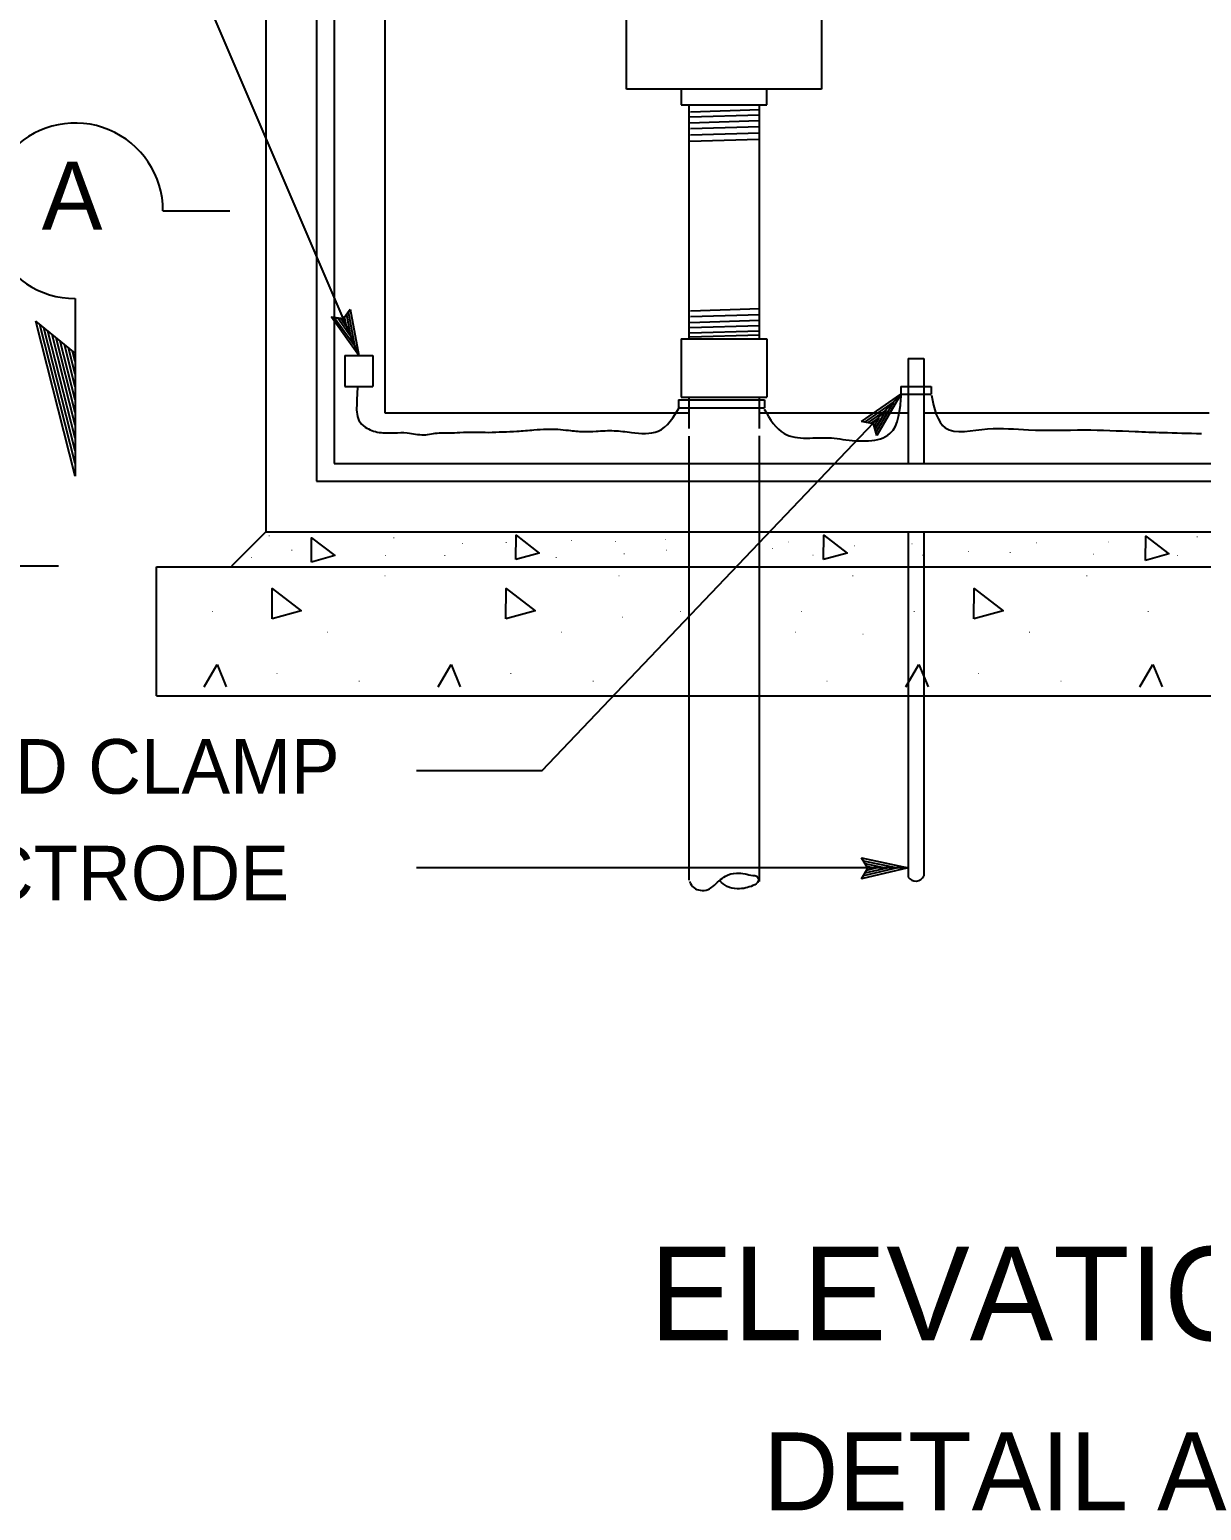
# Model space of a CAD drawing. Extents: x -894 to 866, y -472 to 714.
# Drawn here: x -579.7 to -429.5, y 188.4 to 378.2 of the extents above; entities that cross this region are included whole.
import ezdxf

# ---------------------------------------------------------------- set-up
doc = ezdxf.new("R2010")
doc.units = 0
for name, color, linetype in [('es_DETAIL', 7, 'Continuous'), ('es_DETAIL-anno', 7, 'Continuous'), ('pp_PRESENTATION', 7, 'Continuous')]:
    doc.layers.add(name, color=color, linetype=linetype)

msp = doc.modelspace()

# ---------------------------------------------------------------- linework, layer by layer
at = {"layer": 'es_DETAIL'}
for p, q in [((-549.45, 562.8), (-549.45, 313.8)), ((-542.95, 554.3), (-542.95, 320.3)), ((-540.7, 552.05), (-540.7, 322.55)), ((-534.2, 537.54), (-534.2, 329.05)), ((-503.2, 370.55), (-503.2, 467.85)), ((-478.2, 467.85), (-478.2, 370.55)), ((-478.2, 370.55), (-503.2, 370.55)), ((-496.2, 370.55), (-496.2, 368.55)), ((-485.2, 368.55), (-485.2, 370.55)), ((-496.2, 368.55), (-485.2, 368.55)), ((-495.2, 368.55), (-495.2, 338.59)), ((-486.2, 368.55), (-486.2, 338.59)), ((-495.14, 366.26), (-486.24, 366.54)), ((-495.06, 367), (-486.16, 367.28)), ((-494.99, 367.67), (-486.09, 367.95)), ((-494.99, 365.51), (-486.09, 365.79)), ((-494.99, 364.69), (-486.09, 364.97)), ((-495.14, 363.87), (-486.24, 364.15)), ((-494.99, 342.14), (-486.09, 342.42)), ((-495.06, 340.65), (-486.16, 340.93)), ((-495.06, 339.98), (-486.16, 340.26)), ((-494.99, 341.39), (-486.09, 341.67)), ((-496.2, 338.55), (-496.2, 331.05)), ((-496.2, 338.55), (-485.2, 338.55)), ((-495.06, 339.31), (-486.16, 339.59)), ((-495.06, 338.79), (-486.16, 339.07)), ((-485.2, 338.55), (-485.2, 331.05)), ((-539.3, 336.39), (-539.3, 332.44)), ((-539.3, 336.39), (-535.74, 336.39)), ((-535.74, 336.39), (-535.74, 332.44)), ((-467.06, 336.04), (-467.06, 322.55)), ((-467.06, 336.04), (-465.06, 336.04)), ((-465.06, 336.04), (-465.06, 322.55)), ((-539.3, 332.44), (-535.74, 332.44)), ((-468, 332.45), (-464.15, 332.45)), ((-468, 332.45), (-468, 331.45)), ((-464.15, 332.45), (-464.15, 331.45)), ((-496.51, 330.72), (-496.51, 329.72)), ((-496.51, 330.72), (-485.51, 330.72)), ((-496.2, 331.05), (-485.2, 331.05)), ((-495.2, 331.07), (-495.2, 327.06)), ((-486.2, 331.04), (-486.2, 327.06)), ((-485.51, 330.72), (-485.51, 329.72)), ((-468, 331.45), (-464.15, 331.45)), ((-534.2, 329.05), (-495.2, 329.05)), ((-496.51, 329.72), (-485.51, 329.72)), ((-486.2, 329.05), (-467.06, 329.05)), ((-465.06, 329.05), (-428.48, 329.05)), ((-495.2, 326.07), (-495.2, 322.55)), ((-486.2, 326.1), (-486.2, 322.55)), ((-540.7, 322.55), (-426.51, 322.55)), ((-495.2, 322.55), (-495.2, 313.77)), ((-486.2, 322.55), (-486.2, 313.68)), ((-542.95, 320.3), (-355.95, 320.3)), ((-549.45, 313.8), (-553.84, 309.42)), ((-549.45, 313.8), (-349.45, 313.8)), ((-495.2, 313.71), (-495.2, 269.16)), ((-486.2, 313.87), (-486.2, 268.96)), ((-467.06, 313.65), (-467.06, 269.55)), ((-465.06, 313.65), (-465.06, 269.7)), ((-563.47, 309.3), (-335.05, 309.3)), ((-563.47, 292.8), (-563.47, 309.3)), ((-563.47, 292.8), (-335.05, 292.8))]:
    msp.add_line(p, q, dxfattribs=at)
for points in [[(-517.39, 310.27), (-517.36, 313.39), (-514.39, 311.09)], [(-477.92, 310.27), (-477.9, 313.39), (-474.92, 311.09)], [(-436.64, 310.15), (-436.62, 313.27), (-433.64, 310.97)], [(-543.61, 309.93), (-543.58, 313.05), (-540.61, 310.75)], [(-548.66, 302.65), (-548.63, 306.56), (-544.91, 303.68)], [(-518.66, 302.65), (-518.63, 306.56), (-514.91, 303.68)], [(-458.66, 302.65), (-458.63, 306.56), (-454.91, 303.68)]]:
    msp.add_lwpolyline(points, close=True, dxfattribs=at)
for points in [[(-557.37, 293.92), (-555.69, 296.78)], [(-555.69, 296.78), (-554.52, 293.92)], [(-527.37, 293.92), (-525.69, 296.78)], [(-525.69, 296.78), (-524.52, 293.92)], [(-467.37, 293.92), (-465.69, 296.78)], [(-465.69, 296.78), (-464.52, 293.92)], [(-437.37, 293.92), (-435.69, 296.78)], [(-435.69, 296.78), (-434.52, 293.92)]]:
    msp.add_lwpolyline(points, dxfattribs=at)
msp.add_arc((-466.11, 270.18), 1.15, 213.315, 335.2458, dxfattribs=at)
for points in [[(-537.68, 332.39), (-537.73, 331.65), (-537.79, 330.27), (-537.79, 329.16), (-537.52, 328.09), (-536.72, 327.24), (-534.92, 326.55), (-533.01, 326.5), (-531.31, 326.5), (-529.19, 326.24), (-527.23, 326.5), (-525.95, 326.5), (-524.57, 326.55), (-520.87, 326.56)], [(-485.54, 329.51), (-482.97, 326.39), (-476.93, 325.84), (-475.46, 325.66), (-469.41, 326.39), (-467.95, 331.52)], [(-464.1, 331.34), (-462.32, 327.13), (-456.89, 327), (-451.65, 326.87), (-444.46, 326.87), (-437.98, 326.67), (-434.45, 326.54), (-429.48, 326.41)], [(-520.87, 326.56), (-517.25, 326.71), (-515.07, 326.87), (-513.43, 326.98), (-510.62, 326.82), (-508.76, 326.66), (-507.11, 326.71), (-504.78, 326.77), (-502.55, 326.55), (-499.15, 326.71), (-496.35, 329.87)], [(-495.14, 268.96), (-494.54, 268.15), (-493.74, 267.85), (-492.73, 267.95), (-492.12, 268.35), (-491.32, 269.06), (-490.51, 269.66), (-489.11, 270.06), (-488, 269.96), (-486.99, 269.76), (-486.49, 269.66), (-486.29, 269.06), (-486.99, 268.45), (-487.9, 268.15), (-489, 268.05), (-490.31, 268.35), (-491.22, 269.06)]]:
    msp.add_spline(points, degree=3, dxfattribs=at)
at = {"layer": 'es_DETAIL-anno'}
for p, q in [((-561.36, 392.06), (-537.52, 336.39)), ((-473.06, 327.95), (-468, 331.45)), ((-472.65, 327.87), (-468.94, 330.43)), ((-468.95, 330.42), (-471.21, 326.55)), ((-468, 331.45), (-471.1, 326.14)), ((-468, 331.45), (-468, 331.45)), ((-472.23, 327.8), (-469.88, 329.42)), ((-469.88, 329.42), (-471.34, 326.92)), ((-471.53, 327.63), (-473.06, 327.95)), ((-473.06, 327.95), (-473.06, 327.95)), ((-471.86, 327.69), (-470.82, 328.41)), ((-471.1, 326.14), (-471.53, 327.63)), ((-470.82, 328.41), (-471.44, 327.34)), ((-471.1, 326.14), (-471.1, 326.14)), ((-681.01, 309.46), (-576.04, 309.46)), ((-472.26, 270.67), (-473.08, 272)), ((-473.08, 272), (-473.08, 272)), ((-473.08, 272), (-467.06, 270.73)), ((-472.86, 271.64), (-468.44, 270.72)), ((-467.06, 270.73), (-530.11, 270.73)), ((-467.06, 270.73), (-473.05, 269.33)), ((-473.05, 269.33), (-472.26, 270.67)), ((-468.46, 270.71), (-472.82, 269.69)), ((-469.83, 270.7), (-472.64, 270.04)), ((-472.62, 271.29), (-469.83, 270.7)), ((-472.44, 270.94), (-471.21, 270.68)), ((-471.21, 270.68), (-472.41, 270.4)), ((-467.06, 270.73), (-467.06, 270.73)), ((-473.05, 269.33), (-473.05, 269.33))]:
    msp.add_line(p, q, dxfattribs=at)
msp.add_lwpolyline([(-538.63, 342.34), (-537.52, 336.39), (-541.05, 341.31), (-540.65, 341.25), (-538.06, 337.65), (-538.87, 342.01), (-539.11, 341.68), (-538.59, 338.89), (-540.24, 341.19), (-539.84, 341.14), (-539.12, 340.14), (-539.35, 341.35), (-539.54, 341.1), (-541.05, 341.31), (-539.54, 341.1)], close=True, dxfattribs=at)
msp.add_lwpolyline([(-530.11, 283.21), (-514.01, 283.21), (-468, 331.45)], dxfattribs=at)
at = {"layer": 'pp_PRESENTATION'}
for p, q in [((-562.64, 354.96), (-554.08, 354.96)), ((-573.89, 343.71), (-573.89, 320.92)), ((-573.89, 320.92), (-578.96, 340.82)), ((-573.89, 336.71), (-578.96, 340.82)), ((-573.89, 322.56), (-578.44, 340.39)), ((-573.89, 324.19), (-577.91, 339.97)), ((-573.89, 325.83), (-577.39, 339.54)), ((-573.89, 327.47), (-576.86, 339.11)), ((-573.89, 329.1), (-576.33, 338.69)), ((-573.89, 330.74), (-575.81, 338.26)), ((-573.89, 332.38), (-575.28, 337.84)), ((-573.89, 334.01), (-574.76, 337.41)), ((-573.89, 335.65), (-574.23, 336.98))]:
    msp.add_line(p, q, dxfattribs=at)
msp.add_arc((-573.89, 354.96), 11.25, 359.9995, 270, dxfattribs=at)

# ---------------------------------------------------------------- texts
at = {"layer": 'es_DETAIL'}
for p in [(-549.17, 313.23), (-430.17, 313.11), (-546.26, 311.41), (-533.19, 312.99), (-524.35, 312.26), (-518.78, 312.38), (-510.43, 312.62), (-504.74, 312.5), (-498.33, 312.74), (-498.2, 311.41), (-484.65, 311.59), (-482.59, 312.44), (-474.12, 311.96), (-466.73, 312.2), (-459.47, 311.23), (-450.75, 312.32), (-441.55, 312.44), (-551.47, 310.44), (-534.28, 310.69), (-526.65, 310.69), (-512.37, 310.44), (-503.65, 310.93), (-479.44, 310.75), (-465.4, 310.75), (-454.14, 311.11), (-443.49, 310.87), (-432.71, 310.69), (-534.32, 308.12), (-504.32, 308.12), (-474.32, 308.12), (-444.32, 308.12), (-556.45, 303.53), (-503.89, 302.82), (-496.45, 303.53), (-480.89, 303.54), (-466.45, 303.53), (-436.45, 303.53), (-541.66, 300.88), (-511.66, 300.88), (-481.66, 300.88), (-473.03, 300.64), (-451.66, 300.88), (-548.18, 295.58), (-537.63, 294.61), (-518.18, 295.58), (-507.63, 294.61), (-477.63, 294.61), (-458.18, 295.58), (-447.63, 294.61)]:
    msp.add_text('.', height=0.8, dxfattribs=at).set_placement(p)
at = {"layer": 'es_DETAIL-anno'}
for s, height, p in [('GROUND CLAMP', 7, (-616.44, 280.23)), ('GROUNDING ELECTRODE', 7, (-664.54, 266.55)), ('ELEVATION', 12, (-500.22, 210.15)), ('DETAIL A', 10, (-485.69, 188.35))]:
    msp.add_text(s, height=height, dxfattribs=at).set_placement(p)
at = {"layer": 'pp_PRESENTATION'}
msp.add_text('A', height=8.75, dxfattribs=at).set_placement((-578.2, 352.53))

doc.saveas('drawing.dxf')
